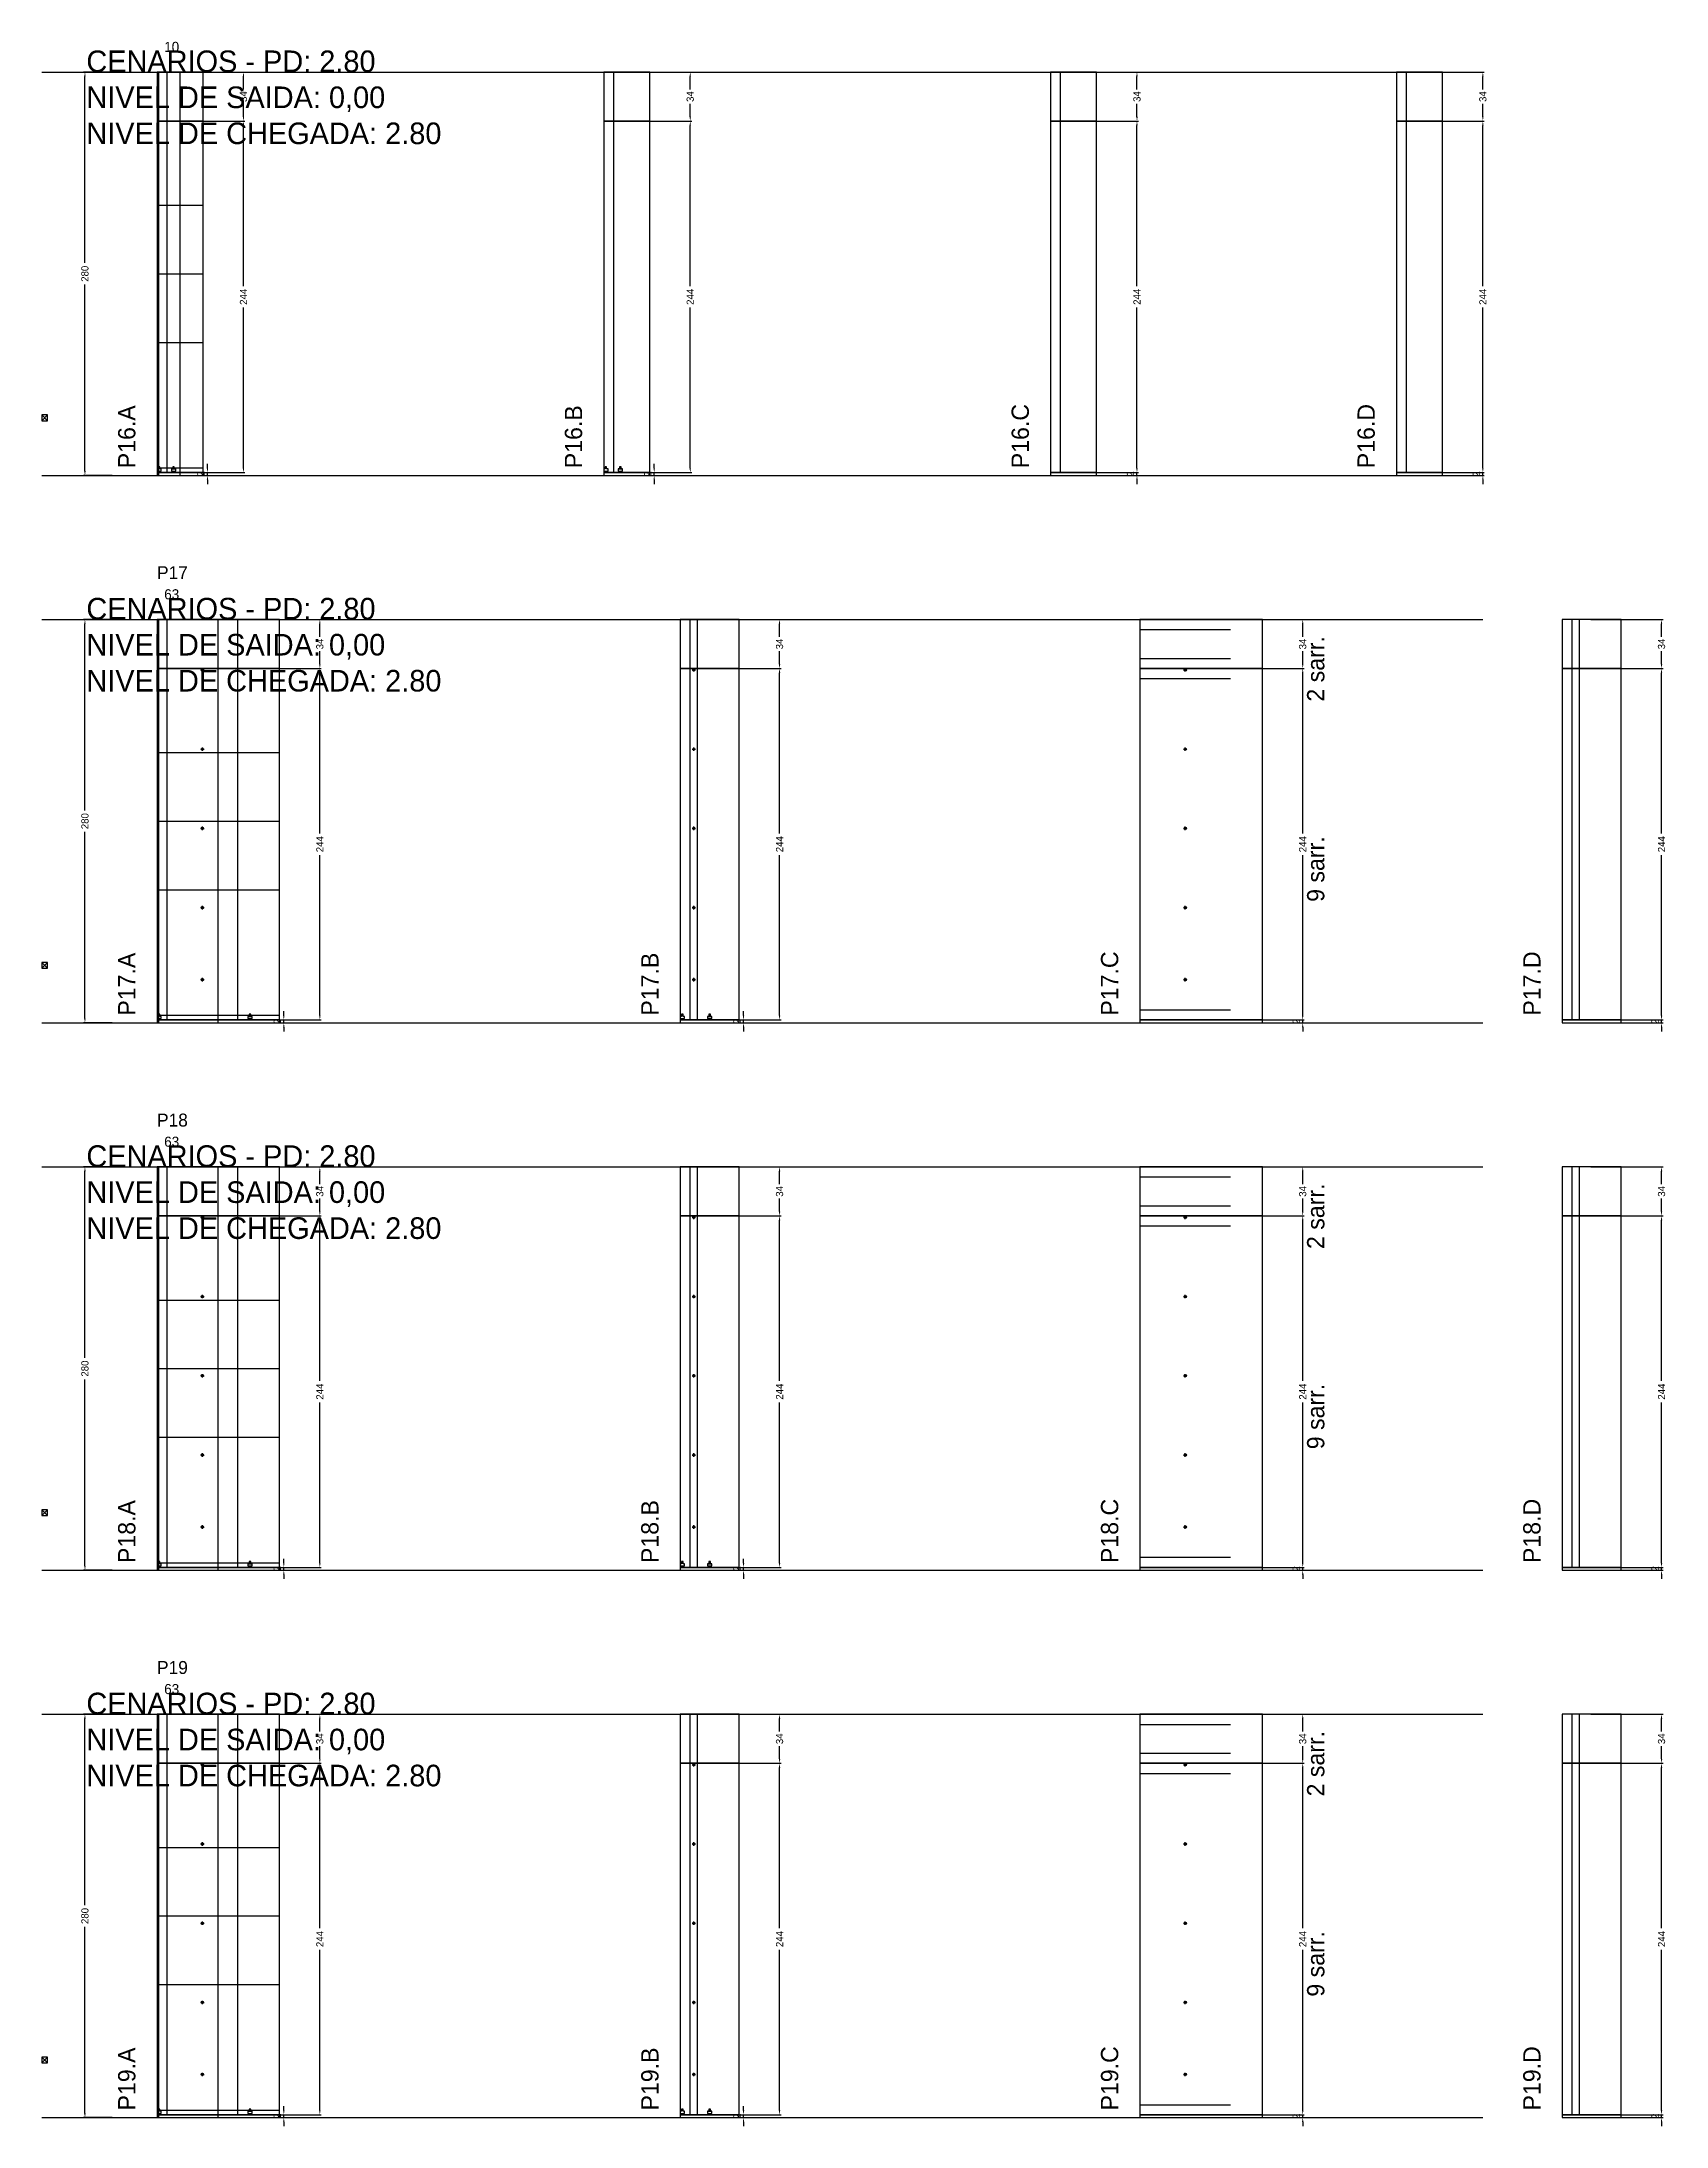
# Model space of a CAD drawing. Header units: centimetres. Extents: x -8500 to 4118, y -39526 to 295.
# Drawn here: x -7000 to -5873, y -7226 to -5779 of the extents above; entities that cross this region are included whole.
import ezdxf

# ---------------------------------------------------------------- set-up
doc = ezdxf.new("R2010")
doc.units = ezdxf.units.CM
doc.linetypes.add('DASHED', pattern=[2, -2])
for name, color, linetype in [('CHAPA', 140, 'Continuous'), ('COTA', 241, 'Continuous'), ('COTAS FURACAO', 16, 'Continuous'), ('Madeira', 30, 'Continuous'), ('MEIO_PONT', 160, 'Continuous'), ('NOMENCLATURA', 7, 'Continuous'), ('Nível', 160, 'Continuous'), ('Painéis', 200, 'Continuous'), ('Perfil Metálico', 150, 'Continuous'), ('SARR_2.2x7', 40, 'Continuous'), ('SARRAFO DE PRESSAO', 200, 'Continuous'), ('texto', 7, 'Continuous'), ('TEXTO_GERAL', 7, 'Continuous')]:
    doc.layers.add(name, color=color, linetype=linetype)
doc.dimstyles.new('PAINEL-NOVA', dxfattribs={"dimtxt": 5, "dimasz": 3, "dimexe": 1, "dimexo": 1, "dimgap": 1, "dimtad": 1, "dimcen": 2.5, "dimazin": 3, "dimtfac": 1, "dimtmove": 0, "dimatfit": 3})

# ---------------------------------------------------------------- blocks, each defined once
blk = doc.blocks.new('_CLOSEDFILLED')
at = {"color": 0, "linetype": 'BYBLOCK'}
blk.add_solid([(-1, 0.16), (0, 0), (-1, -0.16)], dxfattribs=at)
blk = doc.blocks.new('*D391')
for p, q in [((-6951, -5800), (-6971, -5800)), ((-6970, -5932.5), (-6970, -5803)), ((-6970, -6077), (-6970, -5947.5)), ((-6951, -6080), (-6971, -6080))]:
    blk.add_line(p, q)
at = {"layer": 'Defpoints'}
for p in [(-6950, -5800), (-6970, -6080), (-6950, -6080)]:
    blk.add_point(p, dxfattribs=at)
at = {"layer": 'COTA', "xscale": 3, "yscale": 3}
for p, rotation in [((-6970, -5800), 90), ((-6970, -6080), 270)]:
    blk.add_blockref('_CLOSEDFILLED', p, dxfattribs=dict(at, rotation=rotation))
at = {"layer": 'COTA', "insert": (-6970, -5940), "char_height": 5, "attachment_point": 5, "rotation": 90}
blk.add_mtext('280', dxfattribs=at)
blk = doc.blocks.new('MULDURA')
at = {"layer": 'Paineis'}
for p, q in [((0, 0), (4, 4)), ((4, 0), (0, 4))]:
    blk.add_line(p, q, dxfattribs=at)
blk.add_lwpolyline([(0, 0), (4, 0), (4, 4), (0, 4)], close=True, dxfattribs=at)
blk = doc.blocks.new('*D393')
for p, q in [((-6909, -5834), (-6859, -5834)), ((-6860, -5948.5), (-6860, -5837)), ((-6860, -6075), (-6860, -5963.5)), ((-6909, -6078), (-6859, -6078))]:
    blk.add_line(p, q)
at = {"layer": 'Defpoints'}
for p in [(-6910, -5834), (-6910, -6078), (-6860, -6078)]:
    blk.add_point(p, dxfattribs=at)
at = {"layer": 'COTA', "xscale": 3, "yscale": 3}
for p, rotation in [((-6860, -5834), 90), ((-6860, -6078), 270)]:
    blk.add_blockref('_CLOSEDFILLED', p, dxfattribs=dict(at, rotation=rotation))
at = {"layer": 'COTA', "insert": (-6860, -5956), "char_height": 5, "attachment_point": 5, "rotation": 90}
blk.add_mtext('244', dxfattribs=at)
blk = doc.blocks.new('*D394')
for p, q in [((-6909, -5800), (-6859, -5800)), ((-6860, -5812), (-6860, -5803)), ((-6860, -5831), (-6860, -5822)), ((-6909, -5834), (-6859, -5834))]:
    blk.add_line(p, q)
at = {"layer": 'Defpoints'}
for p in [(-6910, -5800), (-6910, -5834), (-6860, -5834)]:
    blk.add_point(p, dxfattribs=at)
at = {"layer": 'COTA', "xscale": 3, "yscale": 3}
for p, rotation in [((-6860, -5800), 90), ((-6860, -5834), 270)]:
    blk.add_blockref('_CLOSEDFILLED', p, dxfattribs=dict(at, rotation=rotation))
at = {"layer": 'COTA', "insert": (-6860, -5817), "char_height": 5, "attachment_point": 5, "rotation": 90}
blk.add_mtext('34', dxfattribs=at)
blk = doc.blocks.new('SLIPTEE')
at = {"layer": 'Paineis'}
blk.add_lwpolyline([(0, 0), (3, 0), (3, 1.5), (2, 1.5), (2, 3), (1, 3), (1, 1.5), (0, 1.5)], close=True, dxfattribs=at)
blk = doc.blocks.new('SLIPTDD')
at = {"layer": 'Paineis'}
blk.add_line((0, 1.5), (3, 1.5), dxfattribs=at)
blk.add_lwpolyline([(0, 0), (3, 0), (3, 1.5), (2, 1.5), (2, 3), (1, 3), (1, 1.5), (0, 1.5)], close=True, dxfattribs=at)
blk = doc.blocks.new('*D396')
for p, q in [((-6599, -5834), (-6549, -5834)), ((-6550, -5948.5), (-6550, -5837)), ((-6550, -6075), (-6550, -5963.5)), ((-6599, -6078), (-6549, -6078))]:
    blk.add_line(p, q)
at = {"layer": 'Defpoints'}
for p in [(-6600, -5834), (-6600, -6078), (-6550, -6078)]:
    blk.add_point(p, dxfattribs=at)
at = {"layer": 'COTA', "xscale": 3, "yscale": 3}
for p, rotation in [((-6550, -5834), 90), ((-6550, -6078), 270)]:
    blk.add_blockref('_CLOSEDFILLED', p, dxfattribs=dict(at, rotation=rotation))
at = {"layer": 'COTA', "insert": (-6550, -5956), "char_height": 5, "attachment_point": 5, "rotation": 90}
blk.add_mtext('244', dxfattribs=at)
blk = doc.blocks.new('*D397')
for p, q in [((-6599, -5800), (-6549, -5800)), ((-6550, -5812), (-6550, -5803)), ((-6550, -5831), (-6550, -5822)), ((-6599, -5834), (-6549, -5834))]:
    blk.add_line(p, q)
at = {"layer": 'Defpoints'}
for p in [(-6600, -5800), (-6600, -5834), (-6550, -5834)]:
    blk.add_point(p, dxfattribs=at)
at = {"layer": 'COTA', "xscale": 3, "yscale": 3}
for p, rotation in [((-6550, -5800), 90), ((-6550, -5834), 270)]:
    blk.add_blockref('_CLOSEDFILLED', p, dxfattribs=dict(at, rotation=rotation))
at = {"layer": 'COTA', "insert": (-6550, -5817), "char_height": 5, "attachment_point": 5, "rotation": 90}
blk.add_mtext('34', dxfattribs=at)
blk = doc.blocks.new('*D399')
for p, q in [((-6289, -5834), (-6239, -5834)), ((-6240, -5948.5), (-6240, -5837)), ((-6240, -6075), (-6240, -5963.5)), ((-6289, -6078), (-6239, -6078))]:
    blk.add_line(p, q)
at = {"layer": 'Defpoints'}
for p in [(-6290, -5834), (-6290, -6078), (-6240, -6078)]:
    blk.add_point(p, dxfattribs=at)
at = {"layer": 'COTA', "xscale": 3, "yscale": 3}
for p, rotation in [((-6240, -5834), 90), ((-6240, -6078), 270)]:
    blk.add_blockref('_CLOSEDFILLED', p, dxfattribs=dict(at, rotation=rotation))
at = {"layer": 'COTA', "insert": (-6240, -5956), "char_height": 5, "attachment_point": 5, "rotation": 90}
blk.add_mtext('244', dxfattribs=at)
blk = doc.blocks.new('*D400')
for p, q in [((-6289, -5800), (-6239, -5800)), ((-6240, -5812), (-6240, -5803)), ((-6240, -5831), (-6240, -5822)), ((-6289, -5834), (-6239, -5834))]:
    blk.add_line(p, q)
at = {"layer": 'Defpoints'}
for p in [(-6290, -5800), (-6290, -5834), (-6240, -5834)]:
    blk.add_point(p, dxfattribs=at)
at = {"layer": 'COTA', "xscale": 3, "yscale": 3}
for p, rotation in [((-6240, -5800), 90), ((-6240, -5834), 270)]:
    blk.add_blockref('_CLOSEDFILLED', p, dxfattribs=dict(at, rotation=rotation))
at = {"layer": 'COTA', "insert": (-6240, -5817), "char_height": 5, "attachment_point": 5, "rotation": 90}
blk.add_mtext('34', dxfattribs=at)
blk = doc.blocks.new('*D402')
for p, q in [((-6049, -5834), (-5999, -5834)), ((-6000, -5948.5), (-6000, -5837)), ((-6000, -6075), (-6000, -5963.5)), ((-6049, -6078), (-5999, -6078))]:
    blk.add_line(p, q)
at = {"layer": 'Defpoints'}
for p in [(-6050, -5834), (-6050, -6078), (-6000, -6078)]:
    blk.add_point(p, dxfattribs=at)
at = {"layer": 'COTA', "xscale": 3, "yscale": 3}
for p, rotation in [((-6000, -5834), 90), ((-6000, -6078), 270)]:
    blk.add_blockref('_CLOSEDFILLED', p, dxfattribs=dict(at, rotation=rotation))
at = {"layer": 'COTA', "insert": (-6000, -5956), "char_height": 5, "attachment_point": 5, "rotation": 90}
blk.add_mtext('244', dxfattribs=at)
blk = doc.blocks.new('*D403')
for p, q in [((-6049, -5800), (-5999, -5800)), ((-6000, -5812), (-6000, -5803)), ((-6000, -5831), (-6000, -5822)), ((-6049, -5834), (-5999, -5834))]:
    blk.add_line(p, q)
at = {"layer": 'Defpoints'}
for p in [(-6050, -5800), (-6050, -5834), (-6000, -5834)]:
    blk.add_point(p, dxfattribs=at)
at = {"layer": 'COTA', "xscale": 3, "yscale": 3}
for p, rotation in [((-6000, -5800), 90), ((-6000, -5834), 270)]:
    blk.add_blockref('_CLOSEDFILLED', p, dxfattribs=dict(at, rotation=rotation))
at = {"layer": 'COTA', "insert": (-6000, -5817), "char_height": 5, "attachment_point": 5, "rotation": 90}
blk.add_mtext('34', dxfattribs=at)
blk = doc.blocks.new('*D417')
for p, q in [((-6951, -6180), (-6971, -6180)), ((-6970, -6312.5), (-6970, -6183)), ((-6970, -6457), (-6970, -6327.5)), ((-6951, -6460), (-6971, -6460))]:
    blk.add_line(p, q)
at = {"layer": 'Defpoints'}
for p in [(-6950, -6180), (-6970, -6460), (-6950, -6460)]:
    blk.add_point(p, dxfattribs=at)
at = {"layer": 'COTA', "xscale": 3, "yscale": 3}
for p, rotation in [((-6970, -6180), 90), ((-6970, -6460), 270)]:
    blk.add_blockref('_CLOSEDFILLED', p, dxfattribs=dict(at, rotation=rotation))
at = {"layer": 'COTA', "insert": (-6970, -6320), "char_height": 5, "attachment_point": 5, "rotation": 90}
blk.add_mtext('280', dxfattribs=at)
blk = doc.blocks.new('*D419')
for p, q in [((-6856, -6214), (-6806, -6214)), ((-6807, -6328.5), (-6807, -6217)), ((-6807, -6455), (-6807, -6343.5)), ((-6856, -6458), (-6806, -6458))]:
    blk.add_line(p, q)
at = {"layer": 'Defpoints'}
for p in [(-6857, -6214), (-6857, -6458), (-6807, -6458)]:
    blk.add_point(p, dxfattribs=at)
at = {"layer": 'COTA', "xscale": 3, "yscale": 3}
for p, rotation in [((-6807, -6214), 90), ((-6807, -6458), 270)]:
    blk.add_blockref('_CLOSEDFILLED', p, dxfattribs=dict(at, rotation=rotation))
at = {"layer": 'COTA', "insert": (-6807, -6336), "char_height": 5, "attachment_point": 5, "rotation": 90}
blk.add_mtext('244', dxfattribs=at)
blk = doc.blocks.new('*D420')
for p, q in [((-6856, -6180), (-6806, -6180)), ((-6807, -6192), (-6807, -6183)), ((-6807, -6211), (-6807, -6202)), ((-6856, -6214), (-6806, -6214))]:
    blk.add_line(p, q)
at = {"layer": 'Defpoints'}
for p in [(-6857, -6180), (-6857, -6214), (-6807, -6214)]:
    blk.add_point(p, dxfattribs=at)
at = {"layer": 'COTA', "xscale": 3, "yscale": 3}
for p, rotation in [((-6807, -6180), 90), ((-6807, -6214), 270)]:
    blk.add_blockref('_CLOSEDFILLED', p, dxfattribs=dict(at, rotation=rotation))
at = {"layer": 'COTA', "insert": (-6807, -6197), "char_height": 5, "attachment_point": 5, "rotation": 90}
blk.add_mtext('34', dxfattribs=at)
blk = doc.blocks.new('furacao')
at = {"layer": 'COTAS FURACAO'}
for p, q in [((-1.2, 0), (1.2, 0)), ((0, -1.2), (0, 1.2))]:
    blk.add_line(p, q, dxfattribs=at)
blk.add_circle((0, 0), 0.8, dxfattribs=at)
blk = doc.blocks.new('*D422')
for p, q in [((-6537, -6214), (-6487, -6214)), ((-6488, -6328.5), (-6488, -6217)), ((-6488, -6455), (-6488, -6343.5)), ((-6537, -6458), (-6487, -6458))]:
    blk.add_line(p, q)
at = {"layer": 'Defpoints'}
for p in [(-6538, -6214), (-6538, -6458), (-6488, -6458)]:
    blk.add_point(p, dxfattribs=at)
at = {"layer": 'COTA', "xscale": 3, "yscale": 3}
for p, rotation in [((-6488, -6214), 90), ((-6488, -6458), 270)]:
    blk.add_blockref('_CLOSEDFILLED', p, dxfattribs=dict(at, rotation=rotation))
at = {"layer": 'COTA', "insert": (-6488, -6336), "char_height": 5, "attachment_point": 5, "rotation": 90}
blk.add_mtext('244', dxfattribs=at)
blk = doc.blocks.new('*D423')
for p, q in [((-6537, -6180), (-6487, -6180)), ((-6488, -6192), (-6488, -6183)), ((-6488, -6211), (-6488, -6202)), ((-6537, -6214), (-6487, -6214))]:
    blk.add_line(p, q)
at = {"layer": 'Defpoints'}
for p in [(-6538, -6180), (-6538, -6214), (-6488, -6214)]:
    blk.add_point(p, dxfattribs=at)
at = {"layer": 'COTA', "xscale": 3, "yscale": 3}
for p, rotation in [((-6488, -6180), 90), ((-6488, -6214), 270)]:
    blk.add_blockref('_CLOSEDFILLED', p, dxfattribs=dict(at, rotation=rotation))
at = {"layer": 'COTA', "insert": (-6488, -6197), "char_height": 5, "attachment_point": 5, "rotation": 90}
blk.add_mtext('34', dxfattribs=at)
blk = doc.blocks.new('*D425')
for p, q in [((-6174, -6214), (-6124, -6214)), ((-6125, -6328.5), (-6125, -6217)), ((-6125, -6455), (-6125, -6343.5)), ((-6174, -6458), (-6124, -6458))]:
    blk.add_line(p, q)
at = {"layer": 'Defpoints'}
for p in [(-6175, -6214), (-6175, -6458), (-6125, -6458)]:
    blk.add_point(p, dxfattribs=at)
at = {"layer": 'COTA', "xscale": 3, "yscale": 3}
for p, rotation in [((-6125, -6214), 90), ((-6125, -6458), 270)]:
    blk.add_blockref('_CLOSEDFILLED', p, dxfattribs=dict(at, rotation=rotation))
at = {"layer": 'COTA', "insert": (-6125, -6336), "char_height": 5, "attachment_point": 5, "rotation": 90}
blk.add_mtext('244', dxfattribs=at)
blk = doc.blocks.new('*D426')
for p, q in [((-6174, -6180), (-6124, -6180)), ((-6125, -6192), (-6125, -6183)), ((-6125, -6211), (-6125, -6202)), ((-6174, -6214), (-6124, -6214))]:
    blk.add_line(p, q)
at = {"layer": 'Defpoints'}
for p in [(-6175, -6180), (-6175, -6214), (-6125, -6214)]:
    blk.add_point(p, dxfattribs=at)
at = {"layer": 'COTA', "xscale": 3, "yscale": 3}
for p, rotation in [((-6125, -6180), 90), ((-6125, -6214), 270)]:
    blk.add_blockref('_CLOSEDFILLED', p, dxfattribs=dict(at, rotation=rotation))
at = {"layer": 'COTA', "insert": (-6125, -6197), "char_height": 5, "attachment_point": 5, "rotation": 90}
blk.add_mtext('34', dxfattribs=at)
blk = doc.blocks.new('*D428')
for p, q in [((-5925, -6214), (-5875, -6214)), ((-5876, -6328.5), (-5876, -6217)), ((-5876, -6455), (-5876, -6343.5)), ((-5925, -6458), (-5875, -6458))]:
    blk.add_line(p, q)
at = {"layer": 'Defpoints'}
for p in [(-5926, -6214), (-5926, -6458), (-5876, -6458)]:
    blk.add_point(p, dxfattribs=at)
at = {"layer": 'COTA', "xscale": 3, "yscale": 3}
for p, rotation in [((-5876, -6214), 90), ((-5876, -6458), 270)]:
    blk.add_blockref('_CLOSEDFILLED', p, dxfattribs=dict(at, rotation=rotation))
at = {"layer": 'COTA', "insert": (-5876, -6336), "char_height": 5, "attachment_point": 5, "rotation": 90}
blk.add_mtext('244', dxfattribs=at)
blk = doc.blocks.new('*D429')
for p, q in [((-5925, -6180), (-5875, -6180)), ((-5876, -6192), (-5876, -6183)), ((-5876, -6211), (-5876, -6202)), ((-5925, -6214), (-5875, -6214))]:
    blk.add_line(p, q)
at = {"layer": 'Defpoints'}
for p in [(-5926, -6180), (-5926, -6214), (-5876, -6214)]:
    blk.add_point(p, dxfattribs=at)
at = {"layer": 'COTA', "xscale": 3, "yscale": 3}
for p, rotation in [((-5876, -6180), 90), ((-5876, -6214), 270)]:
    blk.add_blockref('_CLOSEDFILLED', p, dxfattribs=dict(at, rotation=rotation))
at = {"layer": 'COTA', "insert": (-5876, -6197), "char_height": 5, "attachment_point": 5, "rotation": 90}
blk.add_mtext('34', dxfattribs=at)
blk = doc.blocks.new('*D443')
for p, q in [((-6951, -6560), (-6971, -6560)), ((-6970, -6692.5), (-6970, -6563)), ((-6970, -6837), (-6970, -6707.5)), ((-6951, -6840), (-6971, -6840))]:
    blk.add_line(p, q)
at = {"layer": 'Defpoints'}
for p in [(-6950, -6560), (-6970, -6840), (-6950, -6840)]:
    blk.add_point(p, dxfattribs=at)
at = {"layer": 'COTA', "xscale": 3, "yscale": 3}
for p, rotation in [((-6970, -6560), 90), ((-6970, -6840), 270)]:
    blk.add_blockref('_CLOSEDFILLED', p, dxfattribs=dict(at, rotation=rotation))
at = {"layer": 'COTA', "insert": (-6970, -6700), "char_height": 5, "attachment_point": 5, "rotation": 90}
blk.add_mtext('280', dxfattribs=at)
blk = doc.blocks.new('*D445')
for p, q in [((-6856, -6594), (-6806, -6594)), ((-6807, -6708.5), (-6807, -6597)), ((-6807, -6835), (-6807, -6723.5)), ((-6856, -6838), (-6806, -6838))]:
    blk.add_line(p, q)
at = {"layer": 'Defpoints'}
for p in [(-6857, -6594), (-6857, -6838), (-6807, -6838)]:
    blk.add_point(p, dxfattribs=at)
at = {"layer": 'COTA', "xscale": 3, "yscale": 3}
for p, rotation in [((-6807, -6594), 90), ((-6807, -6838), 270)]:
    blk.add_blockref('_CLOSEDFILLED', p, dxfattribs=dict(at, rotation=rotation))
at = {"layer": 'COTA', "insert": (-6807, -6716), "char_height": 5, "attachment_point": 5, "rotation": 90}
blk.add_mtext('244', dxfattribs=at)
blk = doc.blocks.new('*D446')
for p, q in [((-6856, -6560), (-6806, -6560)), ((-6807, -6572), (-6807, -6563)), ((-6807, -6591), (-6807, -6582)), ((-6856, -6594), (-6806, -6594))]:
    blk.add_line(p, q)
at = {"layer": 'Defpoints'}
for p in [(-6857, -6560), (-6857, -6594), (-6807, -6594)]:
    blk.add_point(p, dxfattribs=at)
at = {"layer": 'COTA', "xscale": 3, "yscale": 3}
for p, rotation in [((-6807, -6560), 90), ((-6807, -6594), 270)]:
    blk.add_blockref('_CLOSEDFILLED', p, dxfattribs=dict(at, rotation=rotation))
at = {"layer": 'COTA', "insert": (-6807, -6577), "char_height": 5, "attachment_point": 5, "rotation": 90}
blk.add_mtext('34', dxfattribs=at)
blk = doc.blocks.new('*D448')
for p, q in [((-6537, -6594), (-6487, -6594)), ((-6488, -6708.5), (-6488, -6597)), ((-6488, -6835), (-6488, -6723.5)), ((-6537, -6838), (-6487, -6838))]:
    blk.add_line(p, q)
at = {"layer": 'Defpoints'}
for p in [(-6538, -6594), (-6538, -6838), (-6488, -6838)]:
    blk.add_point(p, dxfattribs=at)
at = {"layer": 'COTA', "xscale": 3, "yscale": 3}
for p, rotation in [((-6488, -6594), 90), ((-6488, -6838), 270)]:
    blk.add_blockref('_CLOSEDFILLED', p, dxfattribs=dict(at, rotation=rotation))
at = {"layer": 'COTA', "insert": (-6488, -6716), "char_height": 5, "attachment_point": 5, "rotation": 90}
blk.add_mtext('244', dxfattribs=at)
blk = doc.blocks.new('*D449')
for p, q in [((-6537, -6560), (-6487, -6560)), ((-6488, -6572), (-6488, -6563)), ((-6488, -6591), (-6488, -6582)), ((-6537, -6594), (-6487, -6594))]:
    blk.add_line(p, q)
at = {"layer": 'Defpoints'}
for p in [(-6538, -6560), (-6538, -6594), (-6488, -6594)]:
    blk.add_point(p, dxfattribs=at)
at = {"layer": 'COTA', "xscale": 3, "yscale": 3}
for p, rotation in [((-6488, -6560), 90), ((-6488, -6594), 270)]:
    blk.add_blockref('_CLOSEDFILLED', p, dxfattribs=dict(at, rotation=rotation))
at = {"layer": 'COTA', "insert": (-6488, -6577), "char_height": 5, "attachment_point": 5, "rotation": 90}
blk.add_mtext('34', dxfattribs=at)
blk = doc.blocks.new('*D451')
for p, q in [((-6174, -6594), (-6124, -6594)), ((-6125, -6708.5), (-6125, -6597)), ((-6125, -6835), (-6125, -6723.5)), ((-6174, -6838), (-6124, -6838))]:
    blk.add_line(p, q)
at = {"layer": 'Defpoints'}
for p in [(-6175, -6594), (-6175, -6838), (-6125, -6838)]:
    blk.add_point(p, dxfattribs=at)
at = {"layer": 'COTA', "xscale": 3, "yscale": 3}
for p, rotation in [((-6125, -6594), 90), ((-6125, -6838), 270)]:
    blk.add_blockref('_CLOSEDFILLED', p, dxfattribs=dict(at, rotation=rotation))
at = {"layer": 'COTA', "insert": (-6125, -6716), "char_height": 5, "attachment_point": 5, "rotation": 90}
blk.add_mtext('244', dxfattribs=at)
blk = doc.blocks.new('*D452')
for p, q in [((-6174, -6560), (-6124, -6560)), ((-6125, -6572), (-6125, -6563)), ((-6125, -6591), (-6125, -6582)), ((-6174, -6594), (-6124, -6594))]:
    blk.add_line(p, q)
at = {"layer": 'Defpoints'}
for p in [(-6175, -6560), (-6175, -6594), (-6125, -6594)]:
    blk.add_point(p, dxfattribs=at)
at = {"layer": 'COTA', "xscale": 3, "yscale": 3}
for p, rotation in [((-6125, -6560), 90), ((-6125, -6594), 270)]:
    blk.add_blockref('_CLOSEDFILLED', p, dxfattribs=dict(at, rotation=rotation))
at = {"layer": 'COTA', "insert": (-6125, -6577), "char_height": 5, "attachment_point": 5, "rotation": 90}
blk.add_mtext('34', dxfattribs=at)
blk = doc.blocks.new('*D454')
for p, q in [((-5925, -6594), (-5875, -6594)), ((-5876, -6708.5), (-5876, -6597)), ((-5876, -6835), (-5876, -6723.5)), ((-5925, -6838), (-5875, -6838))]:
    blk.add_line(p, q)
at = {"layer": 'Defpoints'}
for p in [(-5926, -6594), (-5926, -6838), (-5876, -6838)]:
    blk.add_point(p, dxfattribs=at)
at = {"layer": 'COTA', "xscale": 3, "yscale": 3}
for p, rotation in [((-5876, -6594), 90), ((-5876, -6838), 270)]:
    blk.add_blockref('_CLOSEDFILLED', p, dxfattribs=dict(at, rotation=rotation))
at = {"layer": 'COTA', "insert": (-5876, -6716), "char_height": 5, "attachment_point": 5, "rotation": 90}
blk.add_mtext('244', dxfattribs=at)
blk = doc.blocks.new('*D455')
for p, q in [((-5925, -6560), (-5875, -6560)), ((-5876, -6572), (-5876, -6563)), ((-5876, -6591), (-5876, -6582)), ((-5925, -6594), (-5875, -6594))]:
    blk.add_line(p, q)
at = {"layer": 'Defpoints'}
for p in [(-5926, -6560), (-5926, -6594), (-5876, -6594)]:
    blk.add_point(p, dxfattribs=at)
at = {"layer": 'COTA', "xscale": 3, "yscale": 3}
for p, rotation in [((-5876, -6560), 90), ((-5876, -6594), 270)]:
    blk.add_blockref('_CLOSEDFILLED', p, dxfattribs=dict(at, rotation=rotation))
at = {"layer": 'COTA', "insert": (-5876, -6577), "char_height": 5, "attachment_point": 5, "rotation": 90}
blk.add_mtext('34', dxfattribs=at)
blk = doc.blocks.new('*D469')
for p, q in [((-6951, -6940), (-6971, -6940)), ((-6970, -7072.5), (-6970, -6943)), ((-6970, -7217), (-6970, -7087.5)), ((-6951, -7220), (-6971, -7220))]:
    blk.add_line(p, q)
at = {"layer": 'Defpoints'}
for p in [(-6950, -6940), (-6970, -7220), (-6950, -7220)]:
    blk.add_point(p, dxfattribs=at)
at = {"layer": 'COTA', "xscale": 3, "yscale": 3}
for p, rotation in [((-6970, -6940), 90), ((-6970, -7220), 270)]:
    blk.add_blockref('_CLOSEDFILLED', p, dxfattribs=dict(at, rotation=rotation))
at = {"layer": 'COTA', "insert": (-6970, -7080), "char_height": 5, "attachment_point": 5, "rotation": 90}
blk.add_mtext('280', dxfattribs=at)
blk = doc.blocks.new('*D471')
for p, q in [((-6856, -6974), (-6806, -6974)), ((-6807, -7088.5), (-6807, -6977)), ((-6807, -7215), (-6807, -7103.5)), ((-6856, -7218), (-6806, -7218))]:
    blk.add_line(p, q)
at = {"layer": 'Defpoints'}
for p in [(-6857, -6974), (-6857, -7218), (-6807, -7218)]:
    blk.add_point(p, dxfattribs=at)
at = {"layer": 'COTA', "xscale": 3, "yscale": 3}
for p, rotation in [((-6807, -6974), 90), ((-6807, -7218), 270)]:
    blk.add_blockref('_CLOSEDFILLED', p, dxfattribs=dict(at, rotation=rotation))
at = {"layer": 'COTA', "insert": (-6807, -7096), "char_height": 5, "attachment_point": 5, "rotation": 90}
blk.add_mtext('244', dxfattribs=at)
blk = doc.blocks.new('*D472')
for p, q in [((-6856, -6940), (-6806, -6940)), ((-6807, -6952), (-6807, -6943)), ((-6856, -6974), (-6806, -6974)), ((-6807, -6971), (-6807, -6962))]:
    blk.add_line(p, q)
at = {"layer": 'Defpoints'}
for p in [(-6857, -6940), (-6857, -6974), (-6807, -6974)]:
    blk.add_point(p, dxfattribs=at)
at = {"layer": 'COTA', "xscale": 3, "yscale": 3}
for p, rotation in [((-6807, -6940), 90), ((-6807, -6974), 270)]:
    blk.add_blockref('_CLOSEDFILLED', p, dxfattribs=dict(at, rotation=rotation))
at = {"layer": 'COTA', "insert": (-6807, -6957), "char_height": 5, "attachment_point": 5, "rotation": 90}
blk.add_mtext('34', dxfattribs=at)
blk = doc.blocks.new('*D474')
for p, q in [((-6537, -6974), (-6487, -6974)), ((-6488, -7088.5), (-6488, -6977)), ((-6488, -7215), (-6488, -7103.5)), ((-6537, -7218), (-6487, -7218))]:
    blk.add_line(p, q)
at = {"layer": 'Defpoints'}
for p in [(-6538, -6974), (-6538, -7218), (-6488, -7218)]:
    blk.add_point(p, dxfattribs=at)
at = {"layer": 'COTA', "xscale": 3, "yscale": 3}
for p, rotation in [((-6488, -6974), 90), ((-6488, -7218), 270)]:
    blk.add_blockref('_CLOSEDFILLED', p, dxfattribs=dict(at, rotation=rotation))
at = {"layer": 'COTA', "insert": (-6488, -7096), "char_height": 5, "attachment_point": 5, "rotation": 90}
blk.add_mtext('244', dxfattribs=at)
blk = doc.blocks.new('*D475')
for p, q in [((-6537, -6940), (-6487, -6940)), ((-6488, -6952), (-6488, -6943)), ((-6537, -6974), (-6487, -6974)), ((-6488, -6971), (-6488, -6962))]:
    blk.add_line(p, q)
at = {"layer": 'Defpoints'}
for p in [(-6538, -6940), (-6538, -6974), (-6488, -6974)]:
    blk.add_point(p, dxfattribs=at)
at = {"layer": 'COTA', "xscale": 3, "yscale": 3}
for p, rotation in [((-6488, -6940), 90), ((-6488, -6974), 270)]:
    blk.add_blockref('_CLOSEDFILLED', p, dxfattribs=dict(at, rotation=rotation))
at = {"layer": 'COTA', "insert": (-6488, -6957), "char_height": 5, "attachment_point": 5, "rotation": 90}
blk.add_mtext('34', dxfattribs=at)
blk = doc.blocks.new('*D477')
for p, q in [((-6174, -6974), (-6124, -6974)), ((-6125, -7088.5), (-6125, -6977)), ((-6125, -7215), (-6125, -7103.5)), ((-6174, -7218), (-6124, -7218))]:
    blk.add_line(p, q)
at = {"layer": 'Defpoints'}
for p in [(-6175, -6974), (-6175, -7218), (-6125, -7218)]:
    blk.add_point(p, dxfattribs=at)
at = {"layer": 'COTA', "xscale": 3, "yscale": 3}
for p, rotation in [((-6125, -6974), 90), ((-6125, -7218), 270)]:
    blk.add_blockref('_CLOSEDFILLED', p, dxfattribs=dict(at, rotation=rotation))
at = {"layer": 'COTA', "insert": (-6125, -7096), "char_height": 5, "attachment_point": 5, "rotation": 90}
blk.add_mtext('244', dxfattribs=at)
blk = doc.blocks.new('*D478')
for p, q in [((-6174, -6940), (-6124, -6940)), ((-6125, -6952), (-6125, -6943)), ((-6174, -6974), (-6124, -6974)), ((-6125, -6971), (-6125, -6962))]:
    blk.add_line(p, q)
at = {"layer": 'Defpoints'}
for p in [(-6175, -6940), (-6175, -6974), (-6125, -6974)]:
    blk.add_point(p, dxfattribs=at)
at = {"layer": 'COTA', "xscale": 3, "yscale": 3}
for p, rotation in [((-6125, -6940), 90), ((-6125, -6974), 270)]:
    blk.add_blockref('_CLOSEDFILLED', p, dxfattribs=dict(at, rotation=rotation))
at = {"layer": 'COTA', "insert": (-6125, -6957), "char_height": 5, "attachment_point": 5, "rotation": 90}
blk.add_mtext('34', dxfattribs=at)
blk = doc.blocks.new('*D480')
for p, q in [((-5925, -6974), (-5875, -6974)), ((-5876, -7088.5), (-5876, -6977)), ((-5876, -7215), (-5876, -7103.5)), ((-5925, -7218), (-5875, -7218))]:
    blk.add_line(p, q)
at = {"layer": 'Defpoints'}
for p in [(-5926, -6974), (-5926, -7218), (-5876, -7218)]:
    blk.add_point(p, dxfattribs=at)
at = {"layer": 'COTA', "xscale": 3, "yscale": 3}
for p, rotation in [((-5876, -6974), 90), ((-5876, -7218), 270)]:
    blk.add_blockref('_CLOSEDFILLED', p, dxfattribs=dict(at, rotation=rotation))
at = {"layer": 'COTA', "insert": (-5876, -7096), "char_height": 5, "attachment_point": 5, "rotation": 90}
blk.add_mtext('244', dxfattribs=at)
blk = doc.blocks.new('*D481')
for p, q in [((-5925, -6940), (-5875, -6940)), ((-5876, -6952), (-5876, -6943)), ((-5925, -6974), (-5875, -6974)), ((-5876, -6971), (-5876, -6962))]:
    blk.add_line(p, q)
at = {"layer": 'Defpoints'}
for p in [(-5926, -6940), (-5926, -6974), (-5876, -6974)]:
    blk.add_point(p, dxfattribs=at)
at = {"layer": 'COTA', "xscale": 3, "yscale": 3}
for p, rotation in [((-5876, -6940), 90), ((-5876, -6974), 270)]:
    blk.add_blockref('_CLOSEDFILLED', p, dxfattribs=dict(at, rotation=rotation))
at = {"layer": 'COTA', "insert": (-5876, -6957), "char_height": 5, "attachment_point": 5, "rotation": 90}
blk.add_mtext('34', dxfattribs=at)

msp = doc.modelspace()

# ---------------------------------------------------------------- linework, layer by layer
at = {"layer": 'CHAPA'}
for points in [[(-6920, -6080), (-6918.8, -6080), (-6918.8, -5800), (-6920, -5800)], [(-6920, -6460), (-6918.8, -6460), (-6918.8, -6180), (-6920, -6180)], [(-6920, -6840), (-6918.8, -6840), (-6918.8, -6560), (-6920, -6560)], [(-6920, -7220), (-6918.8, -7220), (-6918.8, -6940), (-6920, -6940)]]:
    msp.add_lwpolyline(points, close=True, dxfattribs=at)
at = {"layer": 'Madeira'}
for points in [[(-6920, -5892.4), (-6888, -5892.4)], [(-6920, -5987.6), (-6888, -5987.6)], [(-6920, -6272.4), (-6835, -6272.4)], [(-6920, -6367.6), (-6835, -6367.6)], [(-6920, -6652.4), (-6835, -6652.4)], [(-6920, -6747.6), (-6835, -6747.6)], [(-6920, -7032.4), (-6835, -7032.4)], [(-6920, -7127.6), (-6835, -7127.6)]]:
    msp.add_lwpolyline(points, dxfattribs=at)
at = {"layer": 'MEIO_PONT'}
for points in [[(-6920, -5940), (-6888, -5940)], [(-6920, -6320), (-6835, -6320)], [(-6920, -6700), (-6835, -6700)], [(-6920, -7080), (-6835, -7080)]]:
    msp.add_lwpolyline(points, dxfattribs=at)
at = {"layer": 'Nível', "linetype": 'DASHED'}
for points in [[(-7000, -5800), (-6000, -5800)], [(-7000, -6080), (-6000, -6080)], [(-7000, -6180), (-6000, -6180)], [(-7000, -6460), (-6000, -6460)], [(-7000, -6560), (-6000, -6560)], [(-7000, -6840), (-6000, -6840)], [(-7000, -6940), (-6000, -6940)], [(-7000, -7220), (-6000, -7220)]]:
    msp.add_lwpolyline(points, dxfattribs=at)
at = {"layer": 'Painéis'}
for points in [[(-6920, -5834), (-6888, -5834), (-6888, -5800), (-6920, -5800)], [(-6920, -6080), (-6888, -6080), (-6888, -5800), (-6920, -5800)], [(-6610, -5834), (-6578, -5834), (-6578, -5800), (-6610, -5800)], [(-6300, -5834), (-6268, -5834), (-6268, -5800), (-6300, -5800)], [(-6060, -5834), (-6028, -5834), (-6028, -5800), (-6060, -5800)], [(-6920, -6078), (-6888, -6078), (-6888, -5834), (-6920, -5834)], [(-6610, -6078), (-6578, -6078), (-6578, -5834), (-6610, -5834)], [(-6300, -6078), (-6268, -6078), (-6268, -5834), (-6300, -5834)], [(-6060, -6078), (-6028, -6078), (-6028, -5834), (-6060, -5834)], [(-6920, -6080), (-6888, -6080), (-6888, -6078), (-6920, -6078)], [(-6610, -6080), (-6578, -6080), (-6578, -6078), (-6610, -6078)], [(-6300, -6080), (-6268, -6080), (-6268, -6078), (-6300, -6078)], [(-6060, -6080), (-6028, -6080), (-6028, -6078), (-6060, -6078)], [(-6920, -6214), (-6835, -6214), (-6835, -6180), (-6920, -6180)], [(-6920, -6460), (-6835, -6460), (-6835, -6180), (-6920, -6180)], [(-6557, -6214), (-6516, -6214), (-6516, -6180), (-6557, -6180)], [(-6238, -6214), (-6153, -6214), (-6153, -6180), (-6238, -6180)], [(-5945, -6214), (-5904, -6214), (-5904, -6180), (-5945, -6180)], [(-6920, -6458), (-6835, -6458), (-6835, -6214), (-6920, -6214)], [(-6557, -6458), (-6516, -6458), (-6516, -6214), (-6557, -6214)], [(-6238, -6458), (-6153, -6458), (-6153, -6214), (-6238, -6214)], [(-5945, -6458), (-5904, -6458), (-5904, -6214), (-5945, -6214)], [(-6920, -6460), (-6835, -6460), (-6835, -6458), (-6920, -6458)], [(-6557, -6460), (-6516, -6460), (-6516, -6458), (-6557, -6458)], [(-6238, -6460), (-6153, -6460), (-6153, -6458), (-6238, -6458)], [(-5945, -6460), (-5904, -6460), (-5904, -6458), (-5945, -6458)], [(-6920, -6594), (-6835, -6594), (-6835, -6560), (-6920, -6560)], [(-6920, -6840), (-6835, -6840), (-6835, -6560), (-6920, -6560)], [(-6557, -6594), (-6516, -6594), (-6516, -6560), (-6557, -6560)], [(-6238, -6594), (-6153, -6594), (-6153, -6560), (-6238, -6560)], [(-5945, -6594), (-5904, -6594), (-5904, -6560), (-5945, -6560)], [(-6920, -6838), (-6835, -6838), (-6835, -6594), (-6920, -6594)], [(-6557, -6838), (-6516, -6838), (-6516, -6594), (-6557, -6594)], [(-6238, -6838), (-6153, -6838), (-6153, -6594), (-6238, -6594)], [(-5945, -6838), (-5904, -6838), (-5904, -6594), (-5945, -6594)], [(-6920, -6840), (-6835, -6840), (-6835, -6838), (-6920, -6838)], [(-6557, -6840), (-6516, -6840), (-6516, -6838), (-6557, -6838)], [(-6238, -6840), (-6153, -6840), (-6153, -6838), (-6238, -6838)], [(-5945, -6840), (-5904, -6840), (-5904, -6838), (-5945, -6838)], [(-6920, -6974), (-6835, -6974), (-6835, -6940), (-6920, -6940)], [(-6920, -7220), (-6835, -7220), (-6835, -6940), (-6920, -6940)], [(-6557, -6974), (-6516, -6974), (-6516, -6940), (-6557, -6940)], [(-6238, -6974), (-6153, -6974), (-6153, -6940), (-6238, -6940)], [(-5945, -6974), (-5904, -6974), (-5904, -6940), (-5945, -6940)], [(-6920, -7218), (-6835, -7218), (-6835, -6974), (-6920, -6974)], [(-6557, -7218), (-6516, -7218), (-6516, -6974), (-6557, -6974)], [(-6238, -7218), (-6153, -7218), (-6153, -6974), (-6238, -6974)], [(-5945, -7218), (-5904, -7218), (-5904, -6974), (-5945, -6974)], [(-6920, -7220), (-6835, -7220), (-6835, -7218), (-6920, -7218)], [(-6557, -7220), (-6516, -7220), (-6516, -7218), (-6557, -7218)], [(-6238, -7220), (-6153, -7220), (-6153, -7218), (-6238, -7218)], [(-5945, -7220), (-5904, -7220), (-5904, -7218), (-5945, -7218)]]:
    msp.add_lwpolyline(points, close=True, dxfattribs=at)
at = {"layer": 'Perfil Metálico'}
for p, q in [((-6904, -6080), (-6904, -5800)), ((-6877.5, -6460), (-6877.5, -6180)), ((-6877.5, -6840), (-6877.5, -6560)), ((-6877.5, -7220), (-6877.5, -6940))]:
    msp.add_line(p, q, dxfattribs=at)
at = {"layer": 'SARR_2.2x7'}
for points in [[(-6913, -5834), (-6913, -5800)], [(-6913, -5834), (-6913, -5800)], [(-6603, -5834), (-6603, -5800)], [(-6603, -5834), (-6603, -5800)], [(-6293, -5834), (-6293, -5800)], [(-6293, -5834), (-6293, -5800)], [(-6053, -5834), (-6053, -5800)], [(-6053, -5834), (-6053, -5800)], [(-6913, -6214), (-6913, -6180)], [(-6864, -6214), (-6864, -6180)], [(-6550, -6214), (-6550, -6180)], [(-6545, -6214), (-6545, -6180)], [(-6238, -6187), (-6175, -6187)], [(-5938, -6214), (-5938, -6180)], [(-5933, -6214), (-5933, -6180)], [(-6238, -6207), (-6175, -6207)], [(-6238, -6221), (-6175, -6221)], [(-6238, -6451), (-6175, -6451)], [(-6913, -6594), (-6913, -6560)], [(-6864, -6594), (-6864, -6560)], [(-6550, -6594), (-6550, -6560)], [(-6545, -6594), (-6545, -6560)], [(-6238, -6567), (-6175, -6567)], [(-5938, -6594), (-5938, -6560)], [(-5933, -6594), (-5933, -6560)], [(-6238, -6587), (-6175, -6587)], [(-6238, -6601), (-6175, -6601)], [(-6238, -6831), (-6175, -6831)], [(-6913, -6974), (-6913, -6940)], [(-6864, -6974), (-6864, -6940)], [(-6550, -6974), (-6550, -6940)], [(-6545, -6974), (-6545, -6940)], [(-5938, -6974), (-5938, -6940)], [(-5933, -6974), (-5933, -6940)], [(-6238, -6947), (-6175, -6947)], [(-6238, -6967), (-6175, -6967)], [(-6238, -6981), (-6175, -6981)], [(-6238, -7211), (-6175, -7211)]]:
    msp.add_lwpolyline(points, dxfattribs=at)
at = {"layer": 'SARR_2.2x7', "linetype": 'DASHED'}
for points in [[(-6913, -6078), (-6913, -5834)], [(-6913, -6078), (-6913, -5834)], [(-6603, -6078), (-6603, -5834)], [(-6603, -6078), (-6603, -5834)], [(-6293, -6078), (-6293, -5834)], [(-6293, -6078), (-6293, -5834)], [(-6053, -6078), (-6053, -5834)], [(-6053, -6078), (-6053, -5834)], [(-6913, -6458), (-6913, -6214)], [(-6864, -6458), (-6864, -6214)], [(-6550, -6458), (-6550, -6214)], [(-6545, -6458), (-6545, -6214)], [(-5938, -6458), (-5938, -6214)], [(-5933, -6458), (-5933, -6214)], [(-6913, -6838), (-6913, -6594)], [(-6864, -6838), (-6864, -6594)], [(-6550, -6838), (-6550, -6594)], [(-6545, -6838), (-6545, -6594)], [(-5938, -6838), (-5938, -6594)], [(-5933, -6838), (-5933, -6594)], [(-6913, -7218), (-6913, -6974)], [(-6864, -7218), (-6864, -6974)], [(-6550, -7218), (-6550, -6974)], [(-6545, -7218), (-6545, -6974)], [(-5938, -7218), (-5938, -6974)], [(-5933, -7218), (-5933, -6974)]]:
    msp.add_lwpolyline(points, dxfattribs=at)
at = {"layer": 'SARRAFO DE PRESSAO'}
for points in [[(-6920, -6080), (-6888, -6080), (-6888, -6075), (-6920, -6075)], [(-6920, -6460), (-6835, -6460), (-6835, -6455), (-6920, -6455)], [(-6920, -6840), (-6835, -6840), (-6835, -6835), (-6920, -6835)], [(-6920, -7220), (-6835, -7220), (-6835, -7215), (-6920, -7215)]]:
    msp.add_lwpolyline(points, close=True, dxfattribs=at)

# ---------------------------------------------------------------- block references
at = {"layer": 'COTA'}
for name, p in [('MULDURA', (-7000, -6042)), ('SLIPTEE', (-6920, -6077)), ('SLIPTDD', (-6910, -6077)), ('SLIPTEE', (-6610, -6077)), ('SLIPTDD', (-6600, -6077)), ('furacao', (-6888.5, -6215)), ('furacao', (-6547.5, -6215)), ('furacao', (-6206.5, -6215)), ('furacao', (-6888.5, -6270)), ('furacao', (-6547.5, -6270)), ('furacao', (-6206.5, -6270)), ('furacao', (-6888.5, -6325)), ('furacao', (-6547.5, -6325)), ('furacao', (-6206.5, -6325)), ('furacao', (-6888.5, -6380)), ('furacao', (-6547.5, -6380)), ('furacao', (-6206.5, -6380)), ('MULDURA', (-7000, -6422)), ('furacao', (-6888.5, -6430)), ('furacao', (-6547.5, -6430)), ('furacao', (-6206.5, -6430)), ('SLIPTEE', (-6920, -6457)), ('SLIPTDD', (-6857, -6457)), ('SLIPTEE', (-6557, -6457)), ('SLIPTDD', (-6538, -6457)), ('furacao', (-6888.5, -6595)), ('furacao', (-6547.5, -6595)), ('furacao', (-6206.5, -6595)), ('furacao', (-6888.5, -6650)), ('furacao', (-6547.5, -6650)), ('furacao', (-6206.5, -6650)), ('furacao', (-6888.5, -6705)), ('furacao', (-6547.5, -6705)), ('furacao', (-6206.5, -6705)), ('furacao', (-6888.5, -6760)), ('furacao', (-6547.5, -6760)), ('furacao', (-6206.5, -6760)), ('MULDURA', (-7000, -6802)), ('furacao', (-6888.5, -6810)), ('furacao', (-6547.5, -6810)), ('furacao', (-6206.5, -6810)), ('SLIPTEE', (-6920, -6837)), ('SLIPTDD', (-6857, -6837)), ('SLIPTEE', (-6557, -6837)), ('SLIPTDD', (-6538, -6837)), ('furacao', (-6888.5, -6975)), ('furacao', (-6547.5, -6975)), ('furacao', (-6206.5, -6975)), ('furacao', (-6888.5, -7030)), ('furacao', (-6547.5, -7030)), ('furacao', (-6206.5, -7030)), ('furacao', (-6888.5, -7085)), ('furacao', (-6547.5, -7085)), ('furacao', (-6206.5, -7085)), ('furacao', (-6888.5, -7140)), ('furacao', (-6547.5, -7140)), ('furacao', (-6206.5, -7140)), ('MULDURA', (-7000, -7182)), ('furacao', (-6888.5, -7190)), ('furacao', (-6547.5, -7190)), ('furacao', (-6206.5, -7190)), ('SLIPTEE', (-6920, -7217)), ('SLIPTDD', (-6857, -7217)), ('SLIPTEE', (-6557, -7217)), ('SLIPTDD', (-6538, -7217))]:
    msp.add_blockref(name, p, dxfattribs=at)

# ---------------------------------------------------------------- texts
at = {"layer": 'NOMENCLATURA'}
for s, p in [('CENARIOS - PD: 2.80', (-6969, -5800)), ('NIVEL DE SAIDA: 0,00', (-6969, -5825)), ('NIVEL DE CHEGADA: 2.80', (-6969, -5850)), ('CENARIOS - PD: 2.80', (-6969, -6180)), ('NIVEL DE SAIDA: 0,00', (-6969, -6205)), ('NIVEL DE CHEGADA: 2.80', (-6969, -6230)), ('CENARIOS - PD: 2.80', (-6969, -6560)), ('NIVEL DE SAIDA: 0,00', (-6969, -6585)), ('NIVEL DE CHEGADA: 2.80', (-6969, -6610)), ('CENARIOS - PD: 2.80', (-6969, -6940)), ('NIVEL DE SAIDA: 0,00', (-6969, -6965)), ('NIVEL DE CHEGADA: 2.80', (-6969, -6990))]:
    msp.add_text(s, height=15, dxfattribs=at).set_placement(p)
for s, p in [('P16.A', (-6935, -6075)), ('P16.B', (-6625, -6075)), ('P16.C', (-6315, -6075)), ('P16.D', (-6075, -6075)), ('2 sarr.', (-6110, -6237)), ('9 sarr.', (-6110, -6376)), ('P17.A', (-6935, -6455)), ('P17.B', (-6572, -6455)), ('P17.C', (-6253, -6455)), ('P17.D', (-5960, -6455)), ('2 sarr.', (-6110, -6617)), ('9 sarr.', (-6110, -6756)), ('P18.A', (-6935, -6835)), ('P18.B', (-6572, -6835)), ('P18.C', (-6253, -6835)), ('P18.D', (-5960, -6835)), ('2 sarr.', (-6110, -6997)), ('9 sarr.', (-6110, -7136)), ('P19.A', (-6935, -7215)), ('P19.B', (-6572, -7215)), ('P19.C', (-6253, -7215)), ('P19.D', (-5960, -7215))]:
    msp.add_text(s, height=12, rotation=90, dxfattribs=at).set_placement(p)
at = {"layer": 'texto'}
for s, p in [('10', (-6915, -5786)), ('63', (-6915, -6166)), ('63', (-6915, -6546)), ('63', (-6915, -6926))]:
    msp.add_text(s, height=7, dxfattribs=at).set_placement(p)
at = {"layer": 'TEXTO_GERAL'}
for s, p in [('P17', (-6920, -6152)), ('P18', (-6920, -6532)), ('P19', (-6920, -6912))]:
    msp.add_text(s, height=9, dxfattribs=at).set_placement(p)

# ---------------------------------------------------------------- dimensions: what is measured, and where the dimension line sits
at = {"layer": 'COTA'}
for base, p1, p2, picture, middle in [((-6970, -6080), (-6950, -6080), (-6950, -5800), '*D391', (-6970, -5940)), ((-6860, -5834), (-6910, -5834), (-6910, -5800), '*D394', (-6860, -5817)), ((-6550, -5834), (-6600, -5834), (-6600, -5800), '*D397', (-6550, -5817)), ((-6240, -5834), (-6290, -5834), (-6290, -5800), '*D400', (-6240, -5817)), ((-6000, -5834), (-6050, -5834), (-6050, -5800), '*D403', (-6000, -5817)), ((-6860, -6078), (-6910, -6078), (-6910, -5834), '*D393', (-6860, -5956)), ((-6550, -6078), (-6600, -6078), (-6600, -5834), '*D396', (-6550, -5956)), ((-6240, -6078), (-6290, -6078), (-6290, -5834), '*D399', (-6240, -5956)), ((-6000, -6078), (-6050, -6078), (-6050, -5834), '*D402', (-6000, -5956)), ((-6970, -6460), (-6950, -6460), (-6950, -6180), '*D417', (-6970, -6320)), ((-6807, -6214), (-6857, -6214), (-6857, -6180), '*D420', (-6807, -6197)), ((-6488, -6214), (-6538, -6214), (-6538, -6180), '*D423', (-6488, -6197)), ((-6125, -6214), (-6175, -6214), (-6175, -6180), '*D426', (-6125, -6197)), ((-5876, -6214), (-5926, -6214), (-5926, -6180), '*D429', (-5876, -6197)), ((-6807, -6458), (-6857, -6458), (-6857, -6214), '*D419', (-6807, -6336)), ((-6488, -6458), (-6538, -6458), (-6538, -6214), '*D422', (-6488, -6336)), ((-6125, -6458), (-6175, -6458), (-6175, -6214), '*D425', (-6125, -6336)), ((-5876, -6458), (-5926, -6458), (-5926, -6214), '*D428', (-5876, -6336)), ((-6970, -6840), (-6950, -6840), (-6950, -6560), '*D443', (-6970, -6700)), ((-6807, -6594), (-6857, -6594), (-6857, -6560), '*D446', (-6807, -6577)), ((-6488, -6594), (-6538, -6594), (-6538, -6560), '*D449', (-6488, -6577)), ((-6125, -6594), (-6175, -6594), (-6175, -6560), '*D452', (-6125, -6577)), ((-5876, -6594), (-5926, -6594), (-5926, -6560), '*D455', (-5876, -6577)), ((-6807, -6838), (-6857, -6838), (-6857, -6594), '*D445', (-6807, -6716)), ((-6488, -6838), (-6538, -6838), (-6538, -6594), '*D448', (-6488, -6716)), ((-6125, -6838), (-6175, -6838), (-6175, -6594), '*D451', (-6125, -6716)), ((-5876, -6838), (-5926, -6838), (-5926, -6594), '*D454', (-5876, -6716)), ((-6970, -7220), (-6950, -7220), (-6950, -6940), '*D469', (-6970, -7080)), ((-6807, -6974), (-6857, -6974), (-6857, -6940), '*D472', (-6807, -6957)), ((-6488, -6974), (-6538, -6974), (-6538, -6940), '*D475', (-6488, -6957)), ((-6125, -6974), (-6175, -6974), (-6175, -6940), '*D478', (-6125, -6957)), ((-5876, -6974), (-5926, -6974), (-5926, -6940), '*D481', (-5876, -6957)), ((-6807, -7218), (-6857, -7218), (-6857, -6974), '*D471', (-6807, -7096)), ((-6488, -7218), (-6538, -7218), (-6538, -6974), '*D474', (-6488, -7096)), ((-6125, -7218), (-6175, -7218), (-6175, -6974), '*D477', (-6125, -7096)), ((-5876, -7218), (-5926, -7218), (-5926, -6974), '*D480', (-5876, -7096))]:
    dim = msp.add_linear_dim(base=base, p1=p1, p2=p2, angle=90, dimstyle='PAINEL-NOVA', dxfattribs=at)
    dim.commit()
    dim.dimension.update_dxf_attribs({"geometry": picture, "text_midpoint": middle})
for base, p1, p2 in [((-6885, -6080), (-6910, -6080), (-6910, -6078)), ((-6575, -6080), (-6600, -6080), (-6600, -6078)), ((-6240, -6080), (-6290, -6080), (-6290, -6078)), ((-6000, -6080), (-6050, -6080), (-6050, -6078)), ((-6832, -6460), (-6857, -6460), (-6857, -6458)), ((-6513, -6460), (-6538, -6460), (-6538, -6458)), ((-6125, -6460), (-6175, -6460), (-6175, -6458)), ((-5876, -6460), (-5926, -6460), (-5926, -6458)), ((-6832, -6840), (-6857, -6840), (-6857, -6838)), ((-6513, -6840), (-6538, -6840), (-6538, -6838)), ((-6125, -6840), (-6175, -6840), (-6175, -6838)), ((-5876, -6840), (-5926, -6840), (-5926, -6838)), ((-6832, -7220), (-6857, -7220), (-6857, -7218)), ((-6513, -7220), (-6538, -7220), (-6538, -7218)), ((-6125, -7220), (-6175, -7220), (-6175, -7218)), ((-5876, -7220), (-5926, -7220), (-5926, -7218))]:
    msp.add_linear_dim(base=base, p1=p1, p2=p2, angle=90, dimstyle='PAINEL-NOVA', dxfattribs=at).render()

doc.saveas('drawing.dxf')
